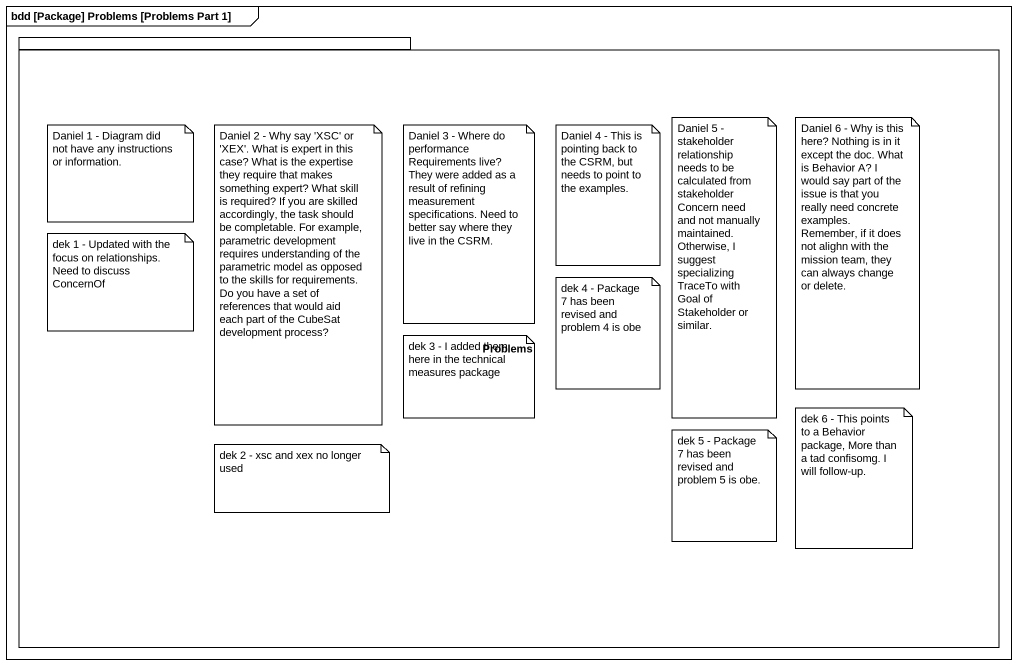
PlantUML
@startuml
mainframe bdd [Package] Problems [Problems Part 1]
package Problems {
}
note as N1
  Daniel 1 - Diagram did not have any instructions or information.
end note
note as N2
  Daniel 2 - Why say 'XSC' or 'XEX'. What is expert in this case? What is the expertise they require that makes something expert? What skill is required? If you are skilled accordingly, the task should be completable. For example, parametric development requires understanding of the parametric model as opposed to the skills for requirements. Do you have a set of references that would aid each part of the CubeSat development process?
end note
note as N3
  Daniel 3 - Where do performance Requirements live? They were added as a result of refining measurement specifications. Need to better say where they live in the CSRM.
end note
note as N4
  Daniel 4 - This is pointing back to the CSRM, but needs to point to the examples.
end note
note as N5
  Daniel 5 - stakeholder relationship needs to be calculated from stakeholder Concern need and not manually maintained. Otherwise, I suggest specializing TraceTo with Goal of Stakeholder or similar.
end note
note as N6
  Daniel 6 - Why is this here? Nothing is in it except the doc. What is Behavior A? I would say part of the issue is that you really need concrete examples. Remember, if it does not alighn with the mission team, they can always change or delete.
end note
note as N7
  dek 1 - Updated with the focus on relationships. Need to discuss ConcernOf
end note
note as N8
  dek 4 - Package 7 has been revised and problem 4 is obe
end note
note as N9
  dek 3 - I added them here in the technical measures package
end note
note as N10
  dek 5 - Package 7 has been revised and problem 5 is obe.
end note
note as N11
  dek 6 - This points to a Behavior package, More than a tad confisomg. I will follow-up.
end note
note as N12
  dek 2 - xsc and xex no longer used
end note
@enduml
